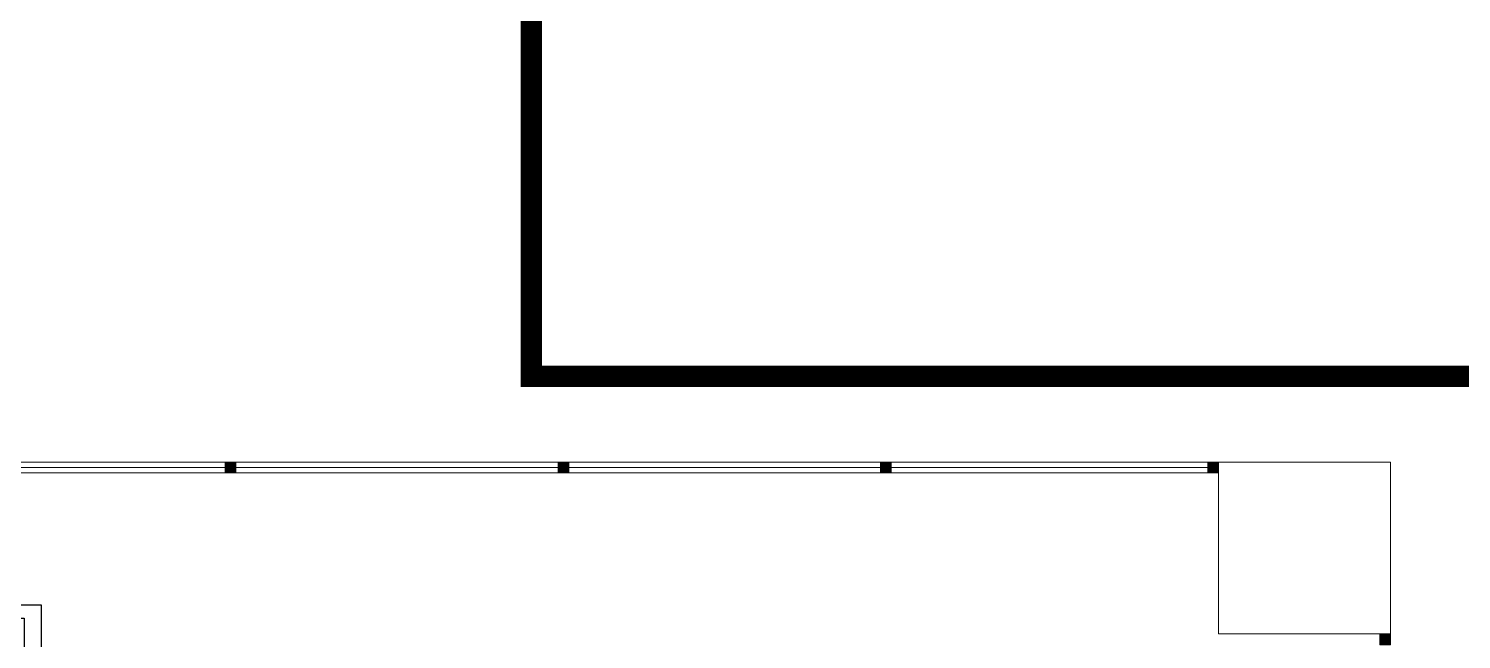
# Model space of a CAD drawing. Header units: metres. Extents: x -13316 to 152404, y -3899 to 30226.
# Drawn here: x 93606 to 94273, y 2718 to 3002 of the extents above; entities that cross this region are included whole.
import ezdxf

# ---------------------------------------------------------------- set-up
doc = ezdxf.new("R2010")
doc.units = ezdxf.units.M
doc.header["$LTSCALE"] = 100
doc.header["$MEASUREMENT"] = 0
doc.header["$PDMODE"] = 1
doc.linetypes.add('DOT2', pattern=[0.125, 0, -0.125])
doc.layers.get('0').update_dxf_attribs({"color": 9, "lineweight": 9})
for name, color, linetype, lineweight in [('01', 9, 'Continuous', 9), ('06D', 9, 'Continuous', 9), ('10', 9, 'Continuous', 9), ('15', 9, 'Continuous', 9), ('20', 9, 'DOT2', 9), ('E-1x8 W ACİL ÇIKIŞ ARMATÜRÜ (TİP2)', 7, 'Continuous', 30)]:
    doc.layers.add(name, color=color, linetype=linetype, lineweight=lineweight)

# ---------------------------------------------------------------- blocks, each defined once
blk = doc.blocks.new('100_1x8 W ACİL ÇIKIŞ ARMATÜRÜ (TİP2)')
at = {"layer": 'E-1x8 W ACİL ÇIKIŞ ARMATÜRÜ (TİP2)', "color": 4}
for p, q in [((-3.4, 0), (-3.4, 3.4)), ((-3.4, 3.4), (3.4, 3.4)), ((3.4, 3.4), (3.4, 0)), ((3.4, 0), (-3.4, 0))]:
    blk.add_line(p, q, dxfattribs=at)
at = {"layer": 'E-1x8 W ACİL ÇIKIŞ ARMATÜRÜ (TİP2)', "color": 1}
for p, q in [((-1.305, 2.317), (-2.331, 0.937)), ((-1.882, 2.125), (-2.072, 1.87)), ((-1.448, 2.125), (-1.882, 2.125)), ((-0.16, 1.989), (0.335, 2.471)), ((0.34, 2.476), (0.34, 0.934)), ((0.34, 2.476), (0.84, 1.989)), ((-1.484, 1.378), (-1.818, 1.627)), ((-1.608, 1.01), (-2.039, 1.33)), ((-2.821, 0.937), (-2.331, 0.937)), ((-1.608, 1.01), (-1.608, 0.516))]:
    blk.add_line(p, q, dxfattribs=at)
blk.add_lwpolyline([(1.715, 2.777), (2.92, 2.777), (2.92, 0.623), (1.715, 0.623)], close=True, dxfattribs=at)
blk.add_circle((-1.115, 2.574), 0.32, dxfattribs=at)
blk = doc.blocks.new('p-kolon_80x80')
blk.add_lwpolyline([(-40, -40), (40, -40), (40, 40), (-40, 40)], close=True)
blk = doc.blocks.new('1.Bod.Ara.Sitatik Elk')
at = {"layer": '01'}
blk.add_blockref('p-kolon_80x80', (9880, -6190), dxfattribs=at)
blk = doc.blocks.new('prf-10x10')
blk.add_lwpolyline([(-5, -5), (5, -5), (5, 5), (-5, 5)], close=True)
at = {"color": 255}
blk.add_solid([(-5, -5), (5, -5), (-5, 5), (5, 5)], dxfattribs=at)
at = {"layer": '10'}
blk.add_point((0, 0), dxfattribs=at)
blk = doc.blocks.new('p-dog-ser-620')
at = {"layer": '06D'}
for points in [[(-620, 5), (-5, 5)], [(-620, 0), (-5, 0)]]:
    blk.add_lwpolyline(points, dxfattribs=at)
at = {"layer": '15'}
blk.add_lwpolyline([(-620, 2.5), (-5, 2.5)], dxfattribs=at)
at = {"layer": '10', "xscale": 0.5, "yscale": 0.5, "rotation": 90}
for p in [(-617.5, 2.5), (-460, 2.5), (-305, 2.5), (-155, 2.5), (-2.5, 2.5)]:
    blk.add_blockref('prf-10x10', p, dxfattribs=at)
blk = doc.blocks.new('1.Bod.Ara.Mimari Elk')
at = {"layer": '20', "ltscale": 2, "const_width": 10}
blk.add_lwpolyline([(8380, -5050), (8380, -8690), (12080, -8690), (12080, -6110), (9520, -6110), (9520, -5050)], close=True, dxfattribs=at)
at = {"layer": '01'}
blk.add_blockref('p-kolon_80x80', (9880, -6190), dxfattribs=at)
at = {"layer": '10'}
blk.add_blockref('p-dog-ser-620', (9840, -6155), dxfattribs=at)
at = {"layer": '10', "xscale": 0.5, "yscale": 0.5, "rotation": 180}
blk.add_blockref('prf-10x10', (9917.5, -6232.5), dxfattribs=at)

msp = doc.modelspace()

# ---------------------------------------------------------------- block references
for name in ['1.Bod.Ara.Mimari Elk', '1.Bod.Ara.Sitatik Elk']:
    msp.add_blockref(name, (84320, 8950))
at = {"layer": 'E-1x8 W ACİL ÇIKIŞ ARMATÜRÜ (TİP2)', "xscale": 12.8, "yscale": 12.8, "zscale": 12.8, "rotation": 90.00000000000004}
msp.add_blockref('100_1x8 W ACİL ÇIKIŞ ARMATÜRÜ (TİP2)', (93611.83, 2690), dxfattribs=at)

doc.saveas('drawing.dxf')
